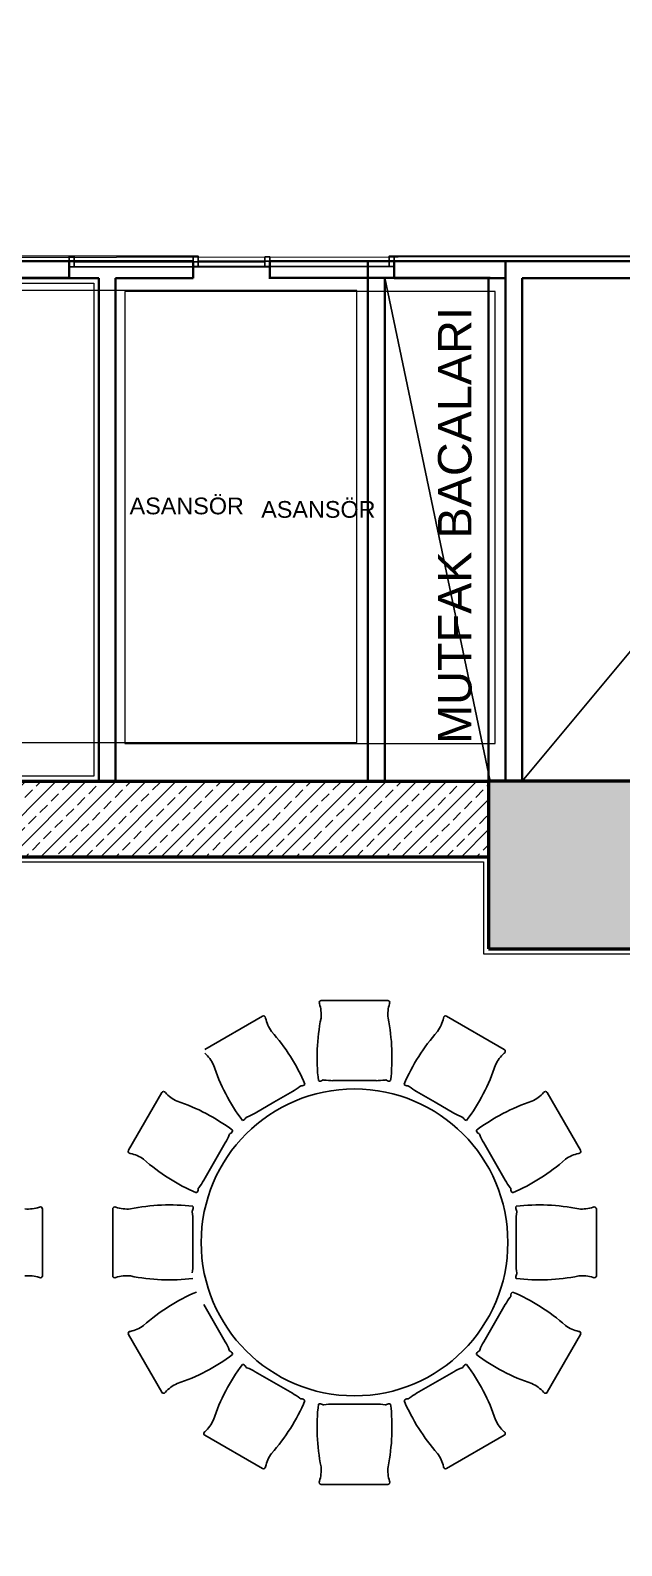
# Model space of a CAD drawing. Header units: millimetres. Extents: x 1443065 to 1517367, y 3763150 to 3779068.
# Drawn here: x 1446664 to 1447017, y 3768400 to 3769305 of the extents above; entities that cross this region are included whole.
import ezdxf

# ---------------------------------------------------------------- set-up
doc = ezdxf.new("R2010")
doc.units = ezdxf.units.MM
for name, color, linetype, lineweight in [('dog', 144, 'Continuous', 5), ('DUVAR', 2, 'Continuous', 35), ('MAHAL', 52, 'Continuous', 13), ('SIVA', 3, 'Continuous', 9), ('TASIYICI', 170, 'Continuous', 50)]:
    doc.layers.add(name, color=color, linetype=linetype, lineweight=lineweight)
for name, color, linetype in [('m-DOG_gor', 8, 'Continuous'), ('m-TAR_duvar', 8, 'Continuous'), ('m-TFR_vitrifiye', 1, 'Continuous')]:
    doc.layers.add(name, color=color, linetype=linetype)
doc.styles.get("Standard").update_dxf_attribs({"font": 'arial.ttf'})
pattern_1 = [(45, (-13755.822, -59043.389), (-8.98025612, 8.98025612), []), (45, (-13746.842, -59043.389), (-8.98025612, 8.98025612), [6.35, -3.175])]

msp = doc.modelspace()

# ---------------------------------------------------------------- hatches: boundary and pattern name
at = {"layer": 'm-TAR_duvar'}
h = msp.add_hatch(dxfattribs=at)
h.set_pattern_fill('ANSI33', color=256, scale=2)
h.set_pattern_definition([(45, (27620.463, -87954.953), (-8.98025612, 8.98025612), []), (45, (27629.443, -87954.953), (-8.98025612, 8.98025612), [6.35, -3.175])])
h.paths.add_polyline_path([(1454794.44, 3768891.25), (1454777.28, 3769060.22), (1454740.17, 3769224.96), (1454678.91, 3769382.58), (1454596.91, 3769530.2), (1454495.37, 3769665.05), (1454375.86, 3769783.46), (1454239.69, 3769884.92), (1454091.6, 3769966), (1453859.58, 3770075.21), (1453406.13, 3770314.52), (1453184.71, 3770444.62), (1451716.99, 3771328.64), (1451249.47, 3771588.02), (1451035.26, 3771685.46), (1450763.61, 3771809.03), (1450409.17, 3771939.61), (1448897.84, 3772143.01), (1447435.26, 3772002.72), (1445092.32, 3771120.18), (1445146.3, 3764847.08), (1454849.85, 3764847.08)])
h.paths.add_polyline_path([(1445185.96, 3764887.08), (1445132.56, 3771092.6), (1447444.38, 3771963.41), (1448897.07, 3772102.76), (1450399.48, 3771900.56), (1450748.39, 3771772.01), (1451018.7, 3771649.05), (1451231.46, 3771552.27), (1451696.97, 3771294), (1453164.25, 3770410.24), (1453386.65, 3770279.57), (1453841.71, 3770039.41), (1454073.47, 3769930.33), (1454218.03, 3769851.17), (1454349.7, 3769753.07), (1454465.16, 3769638.67), (1454563.29, 3769508.35), (1454642.62, 3769365.55), (1454701.81, 3769213.26), (1454737.73, 3769053.78), (1454754.47, 3768888.95), (1454809.3, 3764887.08)], flags=16)
h.paths.add_polyline_path([(1452002.28, 3765847.08), (1451882.28, 3765847.08), (1451882.28, 3765967.08), (1452002.28, 3765967.08)], flags=0)
h.paths.add_polyline_path([(1452782.41, 3765847.08), (1452782.41, 3765967.08), (1452902.41, 3765967.08), (1452902.41, 3765847.08)], flags=0)
h.paths.add_polyline_path([(1451282.28, 3765847.08), (1451162.28, 3765847.08), (1451162.28, 3765967.08), (1451282.28, 3765967.08)], flags=0)
h.paths.add_polyline_path([(1452002.41, 3766436.58), (1451902.41, 3766436.58), (1451902.41, 3766536.58), (1451902.48, 3766670.96), (1451282.41, 3766670.96), (1451282.41, 3766536.58), (1451282.41, 3766436.58), (1451182.41, 3766436.58), (1451182.41, 3766536.58), (1451227.41, 3766536.58), (1451227.41, 3766715.96), (1451912.48, 3766715.96), (1451912.48, 3766725.96), (1451957.48, 3766725.96), (1451957.48, 3766715.96), (1451957.48, 3766536.58), (1452002.41, 3766536.58)], flags=0)
h.paths.add_polyline_path([(1453715.4, 3765317.08), (1453715.4, 3765377.08), (1453775.4, 3765377.08), (1453775.4, 3765317.08)], flags=0)
h.paths.add_polyline_path([(1452782.41, 3766436.58), (1452782.41, 3766556.58), (1452902.41, 3766556.58), (1452902.41, 3766436.58)], flags=0)
h.paths.add_polyline_path([(1453675.3, 3765847.08), (1453675.3, 3765947.08), (1453775.3, 3765947.08), (1453775.3, 3765847.08)], flags=0)
h.paths.add_polyline_path([(1451957.48, 3766815.96), (1451912.48, 3766815.96), (1451912.48, 3767203.19), (1451227.41, 3767203.19), (1451227.41, 3767446.58), (1451287.41, 3767446.58), (1451287.41, 3767406.58), (1451267.41, 3767406.58), (1451267.41, 3767243.33), (1451917.48, 3767243.33), (1451917.48, 3767406.58), (1451897.48, 3767406.58), (1451897.48, 3767446.58), (1451957.48, 3767446.58), (1451957.48, 3767203.19)], flags=0)
h.paths.add_polyline_path([(1450402.41, 3765847.08), (1450282.41, 3765847.08), (1450282.41, 3765967.08), (1450402.41, 3765967.08)], flags=0)
h.paths.add_polyline_path([(1450272.24, 3765847.08), (1450172.24, 3765847.08), (1450172.24, 3765947.08), (1450272.24, 3765947.08)], flags=0)
h.paths.add_polyline_path([(1454209.8, 3765317.08), (1454209.8, 3765377.08), (1454269.8, 3765377.08), (1454269.8, 3765317.08)], flags=0)
h.paths.add_polyline_path([(1453675.3, 3766436.58), (1453675.3, 3766536.58), (1453775.3, 3766536.58), (1453775.3, 3766436.58)], flags=0)
h.paths.add_polyline_path([(1454209.8, 3765847.08), (1454209.8, 3765907.08), (1454269.8, 3765907.08), (1454269.8, 3765847.08)], flags=0)
h.paths.add_polyline_path([(1450402.41, 3766436.58), (1450282.41, 3766436.58), (1450282.41, 3766556.58), (1450402.41, 3766556.58)], flags=0)
h.paths.add_polyline_path([(1452782.41, 3767196.58), (1452782.41, 3767316.58), (1452902.41, 3767316.58), (1452902.41, 3767196.58)], flags=0)
h.paths.add_polyline_path([(1450272.41, 3766436.58), (1450172.41, 3766436.58), (1450172.41, 3766536.58), (1450272.41, 3766536.58)], flags=0)
h.paths.add_polyline_path([(1449584.07, 3765847.08), (1449484.07, 3765847.08), (1449484.07, 3765947.08), (1449584.07, 3765947.08)], flags=0)
h.paths.add_polyline_path([(1453675.3, 3767196.58), (1453675.3, 3767296.58), (1453775.3, 3767296.58), (1453775.3, 3767196.58)], flags=0)
h.paths.add_polyline_path([(1450402.41, 3767196.58), (1450282.41, 3767196.58), (1450282.41, 3767316.58), (1450402.41, 3767316.58)], flags=0)
h.paths.add_polyline_path([(1450272.41, 3767196.58), (1450172.41, 3767196.58), (1450172.41, 3767296.58), (1450272.41, 3767296.58)], flags=0)
h.paths.add_polyline_path([(1451957.48, 3767847.59), (1451897.48, 3767847.59), (1451897.48, 3767887.59), (1451917.48, 3767887.59), (1451917.48, 3768050.83), (1451267.41, 3768050.83), (1451267.41, 3767887.59), (1451287.41, 3767887.59), (1451287.41, 3767847.59), (1451227.41, 3767847.59), (1451227.41, 3768090.97), (1451912.48, 3768090.97), (1451912.48, 3768477.19), (1451957.48, 3768477.19), (1451957.48, 3768090.97)], flags=0)
h.paths.add_polyline_path([(1449584.07, 3766436.58), (1449484.07, 3766436.58), (1449484.07, 3766536.58), (1449584.07, 3766536.58)], flags=0)
h.paths.add_polyline_path([(1452782.41, 3767976.58), (1452782.41, 3768096.58), (1452902.41, 3768096.58), (1452902.41, 3767976.58)], flags=0)
h.paths.add_polyline_path([(1453675.3, 3767996.58), (1453675.3, 3768096.58), (1453775.3, 3768096.58), (1453775.3, 3767996.58)], flags=0)
h.paths.add_polyline_path([(1448737.73, 3765847.08), (1448577.73, 3765847.08), (1448577.73, 3765947.08), (1448692.73, 3765947.08), (1448692.73, 3766436.58), (1448577.73, 3766436.58), (1448577.73, 3766536.58), (1448737.73, 3766536.58), (1448737.73, 3766436.58), (1448737.73, 3765947.08)], flags=0)
h.paths.add_polyline_path([(1450402.41, 3767976.58), (1450282.41, 3767976.58), (1450282.41, 3768096.58), (1450402.41, 3768096.58)], flags=0)
h.paths.add_polyline_path([(1450272.41, 3767996.58), (1450172.41, 3767996.58), (1450172.41, 3768096.58), (1450272.41, 3768096.58)], flags=0)
h.paths.add_polyline_path([(1451957.48, 3768567.19), (1451912.48, 3768567.19), (1451912.48, 3768577.19), (1451227.41, 3768577.19), (1451227.41, 3768756.58), (1451172.41, 3768756.58), (1451172.41, 3768856.58), (1451282.41, 3768856.58), (1451282.41, 3768756.58), (1451282.41, 3768622.19), (1451902.48, 3768622.19), (1451902.48, 3768756.58), (1451902.41, 3768756.58), (1451902.41, 3768856.58), (1452002.41, 3768856.58), (1452002.41, 3768756.58), (1451957.48, 3768756.58), (1451957.48, 3768577.19)], flags=0)
h.paths.add_polyline_path([(1452002.41, 3768756.58), (1451902.41, 3768756.58), (1451902.41, 3768856.58), (1452002.41, 3768856.58)], flags=0)
h.paths.add_polyline_path([(1452782.41, 3768736.58), (1452782.41, 3768856.58), (1452902.41, 3768856.58), (1452902.41, 3768736.58)], flags=0)
h.paths.add_polyline_path([(1448737.74, 3767196.58), (1448577.74, 3767196.58), (1448577.74, 3767296.58), (1448737.74, 3767296.58)], flags=0)
h.paths.add_polyline_path([(1453675.3, 3768756.58), (1453675.3, 3768856.58), (1453775.3, 3768856.58), (1453775.3, 3768756.58)], flags=0)
h.paths.add_polyline_path([(1450402.41, 3768736.58), (1450282.41, 3768736.58), (1450282.41, 3768856.58), (1450402.41, 3768856.58)], flags=0)
h.paths.add_polyline_path([(1447937.73, 3765847.08), (1447837.73, 3765847.08), (1447837.73, 3765947.08), (1447937.73, 3765947.08)], flags=0)
h.paths.add_polyline_path([(1450272.41, 3768756.58), (1450172.41, 3768756.58), (1450172.41, 3768856.58), (1450272.41, 3768856.58)], flags=0)
h.paths.add_polyline_path([(1453744.51, 3768902.52), (1453693.08, 3768933.43), (1453723.98, 3768984.86), (1453775.41, 3768953.95)], flags=0)
h.paths.add_polyline_path([(1452002.41, 3769327.08), (1451882.41, 3769327.08), (1451882.41, 3769447.08), (1452002.41, 3769447.08)], flags=0)
h.paths.add_polyline_path([(1447937.73, 3766436.58), (1447837.73, 3766436.58), (1447837.73, 3766536.58), (1447937.73, 3766536.58)], flags=0)
h.paths.add_polyline_path([(1451282.41, 3769327.08), (1451162.41, 3769327.08), (1451162.41, 3769447.08), (1451282.41, 3769447.08)], flags=0)
h.paths.add_polyline_path([(1448737.73, 3767996.58), (1448577.73, 3767996.58), (1448577.73, 3768096.58), (1448737.73, 3768096.58)], flags=0)
h.paths.add_polyline_path([(1449584.07, 3768756.58), (1449484.07, 3768756.58), (1449484.07, 3768856.58), (1449584.07, 3768856.58)], flags=0)
h.paths.add_polyline_path([(1450402.41, 3769327.08), (1450282.41, 3769327.08), (1450282.41, 3769447.08), (1450402.41, 3769447.08)], flags=0)
h.paths.add_polyline_path([(1447937.73, 3767196.58), (1447837.73, 3767196.58), (1447837.73, 3767296.58), (1447937.73, 3767296.58)], flags=0)
h.paths.add_polyline_path([(1450272.41, 3769347.08), (1450172.41, 3769347.08), (1450172.41, 3769447.08), (1450272.41, 3769447.08)], flags=0)
h.paths.add_polyline_path([(1448737.73, 3768676.58), (1448637.73, 3768676.58), (1448637.73, 3768856.58), (1448737.73, 3768856.58)], flags=0)
h.paths.add_polyline_path([(1449584.07, 3769347.08), (1449484.07, 3769347.08), (1449484.07, 3769447.08), (1449584.07, 3769447.08)], flags=0)
h.paths.add_polyline_path([(1447037.73, 3765847.08), (1446937.73, 3765847.08), (1446937.73, 3765947.08), (1447037.73, 3765947.08)], flags=0)
h.paths.add_polyline_path([(1447937.73, 3767996.58), (1447837.73, 3767996.58), (1447837.73, 3768096.58), (1447937.73, 3768096.58)], flags=0)
h.paths.add_polyline_path([(1447037.73, 3766436.58), (1446937.73, 3766436.58), (1446937.73, 3766536.58), (1447037.73, 3766536.58)], flags=0)
h.paths.add_polyline_path([(1451282.41, 3770304.32), (1451182.41, 3770304.32), (1451182.41, 3770444.32), (1451212.41, 3770486.32), (1451322.41, 3770421.32)], flags=0)
h.paths.add_polyline_path([(1447037.73, 3767196.58), (1446937.73, 3767196.58), (1446937.73, 3767296.58), (1447037.73, 3767296.58)], flags=0)
h.paths.add_polyline_path([(1448737.73, 3769347.08), (1448637.73, 3769347.08), (1448637.73, 3769447.08), (1448737.73, 3769447.08)], flags=0)
h.paths.add_polyline_path([(1447937.73, 3768756.58), (1447837.73, 3768756.58), (1447837.73, 3768856.58), (1447937.73, 3768856.58)], flags=0)
h.paths.add_polyline_path([(1450382.41, 3770315.63), (1450282.41, 3770315.63), (1450282.41, 3770415.63), (1450382.41, 3770415.63)], flags=0)
h.paths.add_polyline_path([(1450272.41, 3770315.63), (1450172.41, 3770315.63), (1450172.41, 3770415.63), (1450272.41, 3770415.63)], flags=0)
h.paths.add_polyline_path([(1446297.73, 3765847.08), (1446137.73, 3765847.08), (1446137.73, 3765947.08), (1446137.73, 3766436.58), (1446137.73, 3766536.58), (1446137.74, 3767196.58), (1446137.74, 3767296.58), (1446137.73, 3767996.58), (1446137.73, 3768096.58), (1446297.73, 3768096.58), (1446297.73, 3767996.58), (1446167.73, 3767996.58), (1446167.74, 3767296.58), (1446297.74, 3767296.58), (1446297.74, 3767196.58), (1446167.74, 3767196.58), (1446167.74, 3766536.58), (1446297.73, 3766536.58), (1446297.73, 3766436.58), (1446182.73, 3766436.58), (1446182.73, 3765947.08), (1446297.73, 3765947.08)], flags=0)
h.paths.add_polyline_path([(1447037.73, 3767996.58), (1446937.73, 3767996.58), (1446937.73, 3768096.58), (1447037.73, 3768096.58)], flags=0)
h.paths.add_polyline_path([(1449584.07, 3770315.63), (1449484.07, 3770315.63), (1449484.07, 3770415.63), (1449584.07, 3770415.63)], flags=0)
h.paths.add_polyline_path([(1447937.73, 3769347.08), (1447837.73, 3769347.08), (1447837.73, 3769447.08), (1447937.73, 3769447.08)], flags=0)
h.paths.add_polyline_path([(1450382.41, 3770936.73), (1450282.41, 3770936.73), (1450282.41, 3771036.73), (1450382.41, 3771036.73)], flags=0)
h.paths.add_polyline_path([(1450272.41, 3770936.73), (1450172.41, 3770936.73), (1450172.41, 3771036.73), (1450272.41, 3771036.73)], flags=0)
h.paths.add_polyline_path([(1447037.73, 3768756.58), (1446937.73, 3768756.58), (1446937.73, 3768811.58), (1446237.73, 3768811.58), (1446237.73, 3768676.58), (1446137.73, 3768676.58), (1446137.73, 3768856.58), (1446237.73, 3768856.58), (1446937.73, 3768856.58), (1447037.73, 3768856.58)], flags=0)
h.paths.add_polyline_path([(1448737.73, 3770315.63), (1448637.73, 3770315.63), (1448637.73, 3770415.63), (1448737.73, 3770415.63)], flags=0)
h.paths.add_polyline_path([(1449584.07, 3770936.73), (1449484.07, 3770936.73), (1449484.07, 3771036.73), (1449584.07, 3771036.73)], flags=0)
h.paths.add_polyline_path([(1447037.73, 3769347.08), (1446937.73, 3769347.08), (1446937.73, 3769447.08), (1447037.73, 3769447.08)], flags=0)
h.paths.add_polyline_path([(1447937.73, 3770315.63), (1447837.73, 3770315.63), (1447837.73, 3770415.63), (1447937.73, 3770415.63)], flags=0)
h.paths.add_polyline_path([(1448737.73, 3770936.73), (1448637.73, 3770936.73), (1448637.73, 3771036.73), (1448737.73, 3771036.73)], flags=0)
h.paths.add_polyline_path([(1447937.73, 3770936.73), (1447837.73, 3770936.73), (1447837.73, 3770994.84), (1447050.81, 3770749.36), (1446602.71, 3770578.53), (1446587.72, 3770615.63), (1447037.72, 3770787.18), (1447837.73, 3771036.74), (1447837.73, 3771036.73), (1447937.73, 3771036.73)], flags=0)
h.paths.add_polyline_path([(1446237.73, 3769347.08), (1446137.73, 3769347.08), (1446137.73, 3769447.08), (1446237.73, 3769447.08)], flags=0)
h.paths.add_polyline_path([(1447037.73, 3770315.63), (1446937.73, 3770315.63), (1446937.73, 3770415.63), (1447037.73, 3770415.63)], flags=0)
h.paths.add_polyline_path([(1448660.01, 3771597.82), (1447860.1, 3771521.18), (1447552.68, 3771491.72), (1447491.35, 3771468.18), (1447044.88, 3771300), (1446969.92, 3771271.77), (1446669.55, 3771158.63), (1446594.78, 3771130.46), (1446580.68, 3771167.89), (1446655.55, 3771196.09), (1446955.91, 3771309.24), (1447030.68, 3771337.4), (1447477.02, 3771505.52), (1447543.43, 3771531.02), (1447856.29, 3771561), (1448656.29, 3771637.64), (1448735.81, 3771645.27), (1448739.63, 3771605.46)], flags=0)
h.paths.add_polyline_path([(1446237.73, 3770315.63), (1446137.73, 3770315.63), (1446137.73, 3770415.63), (1446237.73, 3770415.63)], flags=0)
h.paths.add_polyline_path([(1445658.49, 3770330.63), (1445618.49, 3770330.63), (1445618.49, 3770415.63), (1445658.49, 3770415.63)], flags=0)
h.paths.add_polyline_path([(1446219.64, 3770989.15), (1446144.77, 3770960.95), (1446130.67, 3770998.39), (1446205.54, 3771026.59)], flags=0)
h.paths.add_polyline_path([(1445657.98, 3770633.33), (1445617.98, 3770633.33), (1445617.98, 3770676.33), (1445622.15, 3770718.96), (1445637.3, 3770759.27), (1445660.29, 3770795.68), (1445690.16, 3770826.69), (1445725.69, 3770851.02), (1445765.4, 3770867.66), (1445807.98, 3770875.83), (1445820.98, 3770837.33), (1445785.48, 3770830.15), (1445752.15, 3770815.88), (1445722.26, 3770795.37), (1445696.95, 3770769.42), (1445677.21, 3770739.01), (1445663.79, 3770705.34), (1445658.98, 3770670.83)], flags=0)
h = msp.add_hatch(dxfattribs=at)
h.set_pattern_fill('ANSI33', color=256, scale=2)
h.set_pattern_definition(pattern_1)
h.paths.add_polyline_path([(1450282.41, 3768726.58), (1450412.41, 3768726.58), (1450412.41, 3768856.58), (1450282.41, 3768856.58)])
h.paths.add_polyline_path([(1450172.41, 3768756.58), (1450272.41, 3768756.58), (1450272.41, 3768856.58), (1450172.41, 3768856.58)])
h.paths.add_polyline_path([(1449484.07, 3768756.58), (1449584.07, 3768756.58), (1449584.07, 3768856.58), (1449484.07, 3768856.58)])
h.paths.add_polyline_path([(1448637.73, 3768676.58), (1448737.73, 3768676.58), (1448737.73, 3768856.58), (1448637.73, 3768856.58)])
h.paths.add_polyline_path([(1447837.73, 3768756.58), (1447937.73, 3768756.58), (1447937.73, 3768856.58), (1447837.73, 3768856.58)])
h.paths.add_polyline_path([(1446937.73, 3768756.58), (1447037.73, 3768756.58), (1447037.73, 3768856.58), (1446937.73, 3768856.58)])
h.paths.add_polyline_path([(1446137.73, 3768676.58), (1446237.73, 3768676.58), (1446237.73, 3768856.58), (1446137.73, 3768856.58)])
h.paths.add_polyline_path([(1451172.41, 3768756.58), (1451282.41, 3768756.58), (1451282.41, 3768856.58), (1451172.41, 3768856.58)])
h.paths.add_polyline_path([(1451902.41, 3768756.58), (1452002.41, 3768756.58), (1452002.41, 3768856.58), (1451902.41, 3768856.58)])
h.paths.add_polyline_path([(1452772.41, 3768726.58), (1452902.41, 3768726.58), (1452902.41, 3768856.58), (1452772.41, 3768856.58)])
h.paths.add_polyline_path([(1453675.41, 3768754.28), (1453675.41, 3769011.28), (1453775.41, 3768951.28), (1453775.41, 3768754.28)])
h = msp.add_hatch(dxfattribs=at)
h.set_pattern_fill('ANSI33', color=256, scale=2)
h.set_pattern_definition(pattern_1)
h.paths.add_polyline_path([(1446237.73, 3768856.58), (1446937.73, 3768856.58), (1446937.73, 3768811.58), (1446237.73, 3768811.58)])

# ---------------------------------------------------------------- linework, layer by layer
at = {"layer": 'dog'}
for points in [[(1446649.06, 3768879.72), (1446859.06, 3768879.72), (1446859.06, 3769149.72), (1446649.06, 3769149.72)], [(1446720.26, 3768879.08), (1446941.69, 3768879.08), (1446941.69, 3769149.08), (1446720.26, 3769149.08)], [(1446720.26, 3768879.08), (1446941.69, 3768879.08), (1446941.69, 3769149.08), (1446720.26, 3769149.08)], [(1446720.26, 3768879.08), (1446941.69, 3768879.08), (1446941.69, 3769149.08), (1446720.26, 3769149.08)]]:
    msp.add_lwpolyline(points, close=True, dxfattribs=at)
at = {"layer": 'DUVAR'}
for p, q in [((1446078.62, 3769167.15), (1446687.06, 3769167.15)), ((1446137.73, 3769167.08), (1446761.23, 3769167.08)), ((1446761.23, 3769157.08), (1446761.23, 3769167.08)), ((1446761.23, 3769157.08), (1446761.23, 3769167.08)), ((1446807.06, 3769167.15), (1446948.62, 3769167.15)), ((1446865.61, 3769157.15), (1446865.61, 3769167.15)), ((1446865.61, 3769157.15), (1446865.61, 3769167.15)), ((1446881.23, 3769167.08), (1446947.73, 3769167.08)), ((1446881.23, 3769157.08), (1446881.23, 3769167.08)), ((1446881.23, 3769167.08), (1446947.73, 3769167.08)), ((1446881.23, 3769167.08), (1447217.73, 3769167.08)), ((1446881.23, 3769157.08), (1446881.23, 3769167.08)), ((1446947.73, 3769167.08), (1446947.73, 3768856.58)), ((1446947.73, 3769167.08), (1446947.73, 3768856.58)), ((1446947.73, 3769167.08), (1446947.73, 3768856.58)), ((1446687.06, 3769156.72), (1446687.06, 3769166.72)), ((1446807.06, 3769156.72), (1446807.06, 3769166.72)), ((1446078.62, 3769157.15), (1446687.06, 3769157.15)), ((1446078.62, 3769157.15), (1446687.06, 3769157.15)), ((1446147.73, 3769157.08), (1446704.73, 3769157.08)), ((1446167.73, 3769157.08), (1446687.06, 3769157.08)), ((1446167.73, 3769157.08), (1446687.06, 3769157.08)), ((1446167.73, 3769157.08), (1446687.06, 3769157.08)), ((1446694.73, 3769157.08), (1446704.73, 3769157.08)), ((1446694.73, 3769157.08), (1446704.73, 3769157.08)), ((1446704.73, 3768856.58), (1446704.73, 3769157.08)), ((1446704.73, 3768856.58), (1446704.73, 3769157.08)), ((1446704.73, 3768856.58), (1446704.73, 3769157.08)), ((1446714.73, 3768856.58), (1446714.73, 3769157.08)), ((1446714.73, 3768856.58), (1446714.73, 3769157.08)), ((1446714.73, 3769157.08), (1446761.23, 3769157.08)), ((1446714.73, 3768856.58), (1446714.73, 3769157.08)), ((1446807.06, 3769157.15), (1446938.62, 3769157.15)), ((1446865.62, 3768856.64), (1446865.62, 3769157.15)), ((1446865.62, 3768856.64), (1446865.62, 3769157.15)), ((1446875.62, 3768856.64), (1446875.62, 3769157.15)), ((1446875.62, 3768856.64), (1446875.62, 3769157.15)), ((1446878.61, 3769157.15), (1446938.62, 3769157.15)), ((1446881.23, 3769157.08), (1446937.73, 3769157.08)), ((1446881.23, 3769157.08), (1446937.73, 3769157.08)), ((1446881.23, 3769157.08), (1446947.73, 3769157.08)), ((1446937.73, 3769157.08), (1446937.73, 3768856.58)), ((1446937.73, 3769157.08), (1446937.73, 3768856.58)), ((1446937.73, 3769157.08), (1446937.73, 3768856.58)), ((1446947.73, 3769157.08), (1446947.73, 3768856.58)), ((1446947.73, 3769157.08), (1446947.73, 3768856.58)), ((1446947.73, 3769157.08), (1446947.73, 3768856.58)), ((1446957.73, 3769157.08), (1446957.73, 3768856.58)), ((1446957.73, 3769157.08), (1446957.73, 3768856.58)), ((1446957.73, 3769157.08), (1447207.73, 3769157.08)), ((1446957.73, 3769157.08), (1446957.73, 3768856.58))]:
    msp.add_line(p, q, dxfattribs=at)
at = {"layer": 'm-DOG_gor', "linetype": 'Continuous'}
for points in [[(1446690.06, 3769163.72), (1446687.06, 3769163.72), (1446687.06, 3769169.72), (1446690.06, 3769169.72)], [(1446764.23, 3769164.08), (1446761.23, 3769164.08), (1446761.23, 3769170.08), (1446764.23, 3769170.08)], [(1446764.23, 3769164.08), (1446761.23, 3769164.08), (1446761.23, 3769170.08), (1446764.23, 3769170.08)], [(1446764.23, 3769164.08), (1446761.23, 3769164.08), (1446761.23, 3769170.08), (1446764.23, 3769170.08)], [(1446764.23, 3769164.08), (1446878.23, 3769164.08), (1446878.23, 3769167.08), (1446764.23, 3769167.08)], [(1446764.23, 3769164.08), (1446878.23, 3769164.08), (1446878.23, 3769167.08), (1446764.23, 3769167.08)], [(1446764.23, 3769164.08), (1446878.23, 3769164.08), (1446878.23, 3769167.08), (1446764.23, 3769167.08)], [(1446807.06, 3769163.72), (1446804.06, 3769163.72), (1446804.06, 3769169.72), (1446807.06, 3769169.72)], [(1446881.23, 3769164.08), (1446878.23, 3769164.08), (1446878.23, 3769170.08), (1446881.23, 3769170.08)], [(1446881.23, 3769164.08), (1446878.23, 3769164.08), (1446878.23, 3769170.08), (1446881.23, 3769170.08)], [(1446881.23, 3769164.08), (1446878.23, 3769164.08), (1446878.23, 3769170.08), (1446881.23, 3769170.08)], [(1446690.06, 3769163.72), (1446804.06, 3769163.72), (1446804.06, 3769166.72), (1446690.06, 3769166.72)]]:
    msp.add_lwpolyline(points, close=True, dxfattribs=at)
at = {"layer": 'm-TFR_vitrifiye'}
for p, q in [((1446875.62, 3769157.15), (1446938.61, 3768856.64)), ((1446875.62, 3769157.15), (1446938.61, 3768856.64)), ((1446957.73, 3768856.58), (1447207.73, 3769157.08)), ((1446837.69, 3768725.75), (1446877.49, 3768725.75)), ((1446837.69, 3768725.75), (1446877.49, 3768725.75)), ((1446768.1, 3768696.44), (1446802.57, 3768716.34)), ((1446768.1, 3768696.44), (1446802.57, 3768716.34)), ((1446912.61, 3768716.34), (1446947.08, 3768696.44)), ((1446912.61, 3768716.34), (1446947.08, 3768696.44)), ((1446722.49, 3768636.26), (1446742.4, 3768670.73)), ((1446722.49, 3768636.26), (1446742.4, 3768670.73)), ((1446820.46, 3768671.33), (1446809.3, 3768664.89)), ((1446820.46, 3768671.33), (1446809.3, 3768664.89)), ((1446857.59, 3768677.83), (1446844.71, 3768677.83)), ((1446857.59, 3768677.83), (1446844.71, 3768677.83)), ((1446870.47, 3768677.83), (1446857.59, 3768677.83)), ((1446870.47, 3768677.83), (1446857.59, 3768677.83)), ((1446905.88, 3768664.89), (1446894.73, 3768671.33)), ((1446905.88, 3768664.89), (1446894.73, 3768671.33)), ((1446972.79, 3768670.73), (1446992.69, 3768636.26)), ((1446972.79, 3768670.73), (1446992.69, 3768636.26)), ((1446809.3, 3768664.89), (1446798.14, 3768658.44)), ((1446809.3, 3768664.89), (1446798.14, 3768658.44)), ((1446917.04, 3768658.44), (1446905.88, 3768664.89)), ((1446917.04, 3768658.44), (1446905.88, 3768664.89)), ((1446780.39, 3768640.69), (1446773.95, 3768629.53)), ((1446780.39, 3768640.69), (1446773.95, 3768629.53)), ((1446941.24, 3768629.53), (1446934.8, 3768640.69)), ((1446941.24, 3768629.53), (1446934.8, 3768640.69)), ((1446773.95, 3768629.53), (1446767.51, 3768618.38)), ((1446773.95, 3768629.53), (1446767.51, 3768618.38)), ((1446947.68, 3768618.38), (1446941.24, 3768629.53)), ((1446947.68, 3768618.38), (1446941.24, 3768629.53)), ((1446671.18, 3768601.14), (1446671.18, 3768561.34)), ((1446671.18, 3768601.14), (1446671.18, 3768561.34)), ((1446713.08, 3768561.34), (1446713.08, 3768601.14)), ((1446713.08, 3768561.34), (1446713.08, 3768601.14)), ((1447002.1, 3768601.14), (1447002.1, 3768561.34)), ((1447002.1, 3768601.14), (1447002.1, 3768561.34)), ((1446761.01, 3768594.12), (1446761.01, 3768581.24)), ((1446761.01, 3768594.12), (1446761.01, 3768581.24)), ((1446954.18, 3768581.24), (1446954.18, 3768594.12)), ((1446954.18, 3768581.24), (1446954.18, 3768594.12)), ((1446761.01, 3768581.24), (1446761.01, 3768568.36)), ((1446761.01, 3768581.24), (1446761.01, 3768568.36)), ((1446954.18, 3768568.36), (1446954.18, 3768581.24)), ((1446954.18, 3768568.36), (1446954.18, 3768581.24)), ((1446767.51, 3768544.11), (1446773.95, 3768532.95)), ((1446767.51, 3768544.11), (1446773.95, 3768532.95)), ((1446941.24, 3768532.95), (1446947.68, 3768544.11)), ((1446941.24, 3768532.95), (1446947.68, 3768544.11)), ((1446742.4, 3768491.75), (1446722.49, 3768526.22)), ((1446742.4, 3768491.75), (1446722.49, 3768526.22)), ((1446773.95, 3768532.95), (1446780.39, 3768521.79)), ((1446773.95, 3768532.95), (1446780.39, 3768521.79)), ((1446934.8, 3768521.79), (1446941.24, 3768532.95)), ((1446934.8, 3768521.79), (1446941.24, 3768532.95)), ((1446992.69, 3768526.22), (1446972.79, 3768491.75)), ((1446992.69, 3768526.22), (1446972.79, 3768491.75)), ((1446798.14, 3768504.04), (1446809.3, 3768497.6)), ((1446798.14, 3768504.04), (1446809.3, 3768497.6)), ((1446809.3, 3768497.6), (1446820.46, 3768491.16)), ((1446809.3, 3768497.6), (1446820.46, 3768491.16)), ((1446894.73, 3768491.16), (1446905.88, 3768497.6)), ((1446894.73, 3768491.16), (1446905.88, 3768497.6)), ((1446905.88, 3768497.6), (1446917.04, 3768504.04)), ((1446905.88, 3768497.6), (1446917.04, 3768504.04)), ((1446844.71, 3768484.66), (1446857.59, 3768484.66)), ((1446844.71, 3768484.66), (1446857.59, 3768484.66)), ((1446857.59, 3768484.66), (1446870.47, 3768484.66)), ((1446857.59, 3768484.66), (1446870.47, 3768484.66)), ((1446802.57, 3768446.14), (1446768.1, 3768466.04)), ((1446802.57, 3768446.14), (1446768.1, 3768466.04)), ((1446947.08, 3768466.04), (1446912.61, 3768446.14)), ((1446947.08, 3768466.04), (1446912.61, 3768446.14)), ((1446877.49, 3768436.73), (1446837.69, 3768436.73)), ((1446877.49, 3768436.73), (1446837.69, 3768436.73))]:
    msp.add_line(p, q, dxfattribs=at)
msp.add_circle((1446857.59, 3768581.24), 91.63, dxfattribs=at)
msp.add_circle((1446857.59, 3768581.24), 91.63, dxfattribs=at)
for centre, radius, start, end in [((1446837.69, 3768724.5), 1.25, 89.82922, 211.49993), ((1446837.69, 3768724.5), 1.25, 89.82922, 211.49993), ((1446816.21, 3768717.23), 21.46, 354.55133, 17.96612), ((1446816.21, 3768717.23), 21.46, 354.55133, 17.96612), ((1446877.5, 3768724.5), 1.25, 328.50007, 90.17078), ((1446877.5, 3768724.5), 1.25, 328.50007, 90.17078), ((1446898.97, 3768717.23), 21.46, 162.03388, 185.44867), ((1446898.97, 3768717.23), 21.46, 162.03388, 185.44867), ((1446803.2, 3768715.26), 1.25, 358.50007, 120.17078), ((1446803.2, 3768715.26), 1.25, 358.50007, 120.17078), ((1446825.44, 3768719.7), 21.46, 192.03388, 215.44867), ((1446825.44, 3768719.7), 21.46, 192.03388, 215.44867), ((1446952.16, 3768691.75), 116.96, 168.43567, 186.83625), ((1446952.16, 3768691.75), 116.96, 168.43567, 186.83625), ((1446763.03, 3768691.75), 116.96, 353.16375, 11.56433), ((1446763.03, 3768691.75), 116.96, 353.16375, 11.56433), ((1446889.75, 3768719.7), 21.46, 324.55133, 347.96612), ((1446889.75, 3768719.7), 21.46, 324.55133, 347.96612), ((1446911.98, 3768715.26), 1.25, 59.82922, 181.49993), ((1446911.98, 3768715.26), 1.25, 59.82922, 181.49993), ((1446720.45, 3768629.66), 116.96, 23.16375, 41.56433), ((1446720.45, 3768629.66), 116.96, 23.16375, 41.56433), ((1446994.74, 3768629.66), 116.96, 138.43567, 156.83625), ((1446994.74, 3768629.66), 116.96, 138.43567, 156.83625), ((1446946.46, 3768695.36), 1.25, 298.50007, 60.17078), ((1446946.46, 3768695.36), 1.25, 298.50007, 60.17078), ((1446753.76, 3768678.32), 21.46, 24.55133, 47.96612), ((1446753.76, 3768678.32), 21.46, 24.55133, 47.96612), ((1446961.43, 3768678.32), 21.46, 132.03388, 155.44867), ((1446961.43, 3768678.32), 21.46, 132.03388, 155.44867), ((1446884.23, 3768724.22), 116.96, 198.43567, 216.83625), ((1446884.23, 3768724.22), 116.96, 198.43567, 216.83625), ((1446830.95, 3768724.22), 116.96, 323.16375, 341.56433), ((1446830.95, 3768724.22), 116.96, 323.16375, 341.56433), ((1446743.48, 3768670.11), 1.25, 28.50007, 150.17078), ((1446743.48, 3768670.11), 1.25, 28.50007, 150.17078), ((1446760.51, 3768685.07), 21.46, 222.03388, 245.44867), ((1446760.51, 3768685.07), 21.46, 222.03388, 245.44867), ((1446796.23, 3768712.34), 47.64, 300.56992, 307.02957), ((1446796.23, 3768712.34), 47.64, 300.56992, 307.02957), ((1446825.81, 3768673.52), 1.19, 93.4625, 138.24639), ((1446825.81, 3768673.52), 1.19, 93.4625, 138.24639), ((1446826.13, 3768676.87), 2.2, 259.52362, 326.80387), ((1446826.13, 3768676.87), 2.2, 259.52362, 326.80387), ((1446837.02, 3768679.79), 2.2, 243.19613, 310.47638), ((1446837.02, 3768679.79), 2.2, 243.19613, 310.47638), ((1446838.98, 3768677.05), 1.19, 71.75361, 116.5375), ((1446838.98, 3768677.05), 1.19, 71.75361, 116.5375), ((1446845.18, 3768725.46), 47.64, 262.97043, 269.43008), ((1446845.18, 3768725.46), 47.64, 262.97043, 269.43008), ((1446870, 3768725.46), 47.64, 270.56992, 277.02957), ((1446870, 3768725.46), 47.64, 270.56992, 277.02957), ((1446876.2, 3768677.05), 1.19, 63.4625, 108.24639), ((1446876.2, 3768677.05), 1.19, 63.4625, 108.24639), ((1446878.16, 3768679.79), 2.2, 229.52362, 296.80387), ((1446878.16, 3768679.79), 2.2, 229.52362, 296.80387), ((1446889.05, 3768676.87), 2.2, 213.19613, 280.47638), ((1446889.05, 3768676.87), 2.2, 213.19613, 280.47638), ((1446889.38, 3768673.52), 1.19, 41.75361, 86.5375), ((1446889.38, 3768673.52), 1.19, 41.75361, 86.5375), ((1446918.96, 3768712.34), 47.64, 232.97043, 239.43008), ((1446918.96, 3768712.34), 47.64, 232.97043, 239.43008), ((1446954.67, 3768685.07), 21.46, 294.55133, 317.96612), ((1446954.67, 3768685.07), 21.46, 294.55133, 317.96612), ((1446971.71, 3768670.11), 1.25, 29.82922, 151.49993), ((1446971.71, 3768670.11), 1.25, 29.82922, 151.49993), ((1446714.61, 3768554.6), 116.96, 53.16375, 71.56433), ((1446714.61, 3768554.6), 116.96, 53.16375, 71.56433), ((1447000.57, 3768554.6), 116.96, 108.43567, 126.83625), ((1447000.57, 3768554.6), 116.96, 108.43567, 126.83625), ((1446790.5, 3768656.3), 2.2, 273.19613, 340.47638), ((1446790.5, 3768656.3), 2.2, 273.19613, 340.47638), ((1446793.57, 3768654.91), 1.19, 101.75361, 146.5375), ((1446793.57, 3768654.91), 1.19, 101.75361, 146.5375), ((1446774.74, 3768699.93), 47.64, 292.97043, 299.43008), ((1446774.74, 3768699.93), 47.64, 292.97043, 299.43008), ((1446940.45, 3768699.93), 47.64, 240.56992, 247.02957), ((1446940.45, 3768699.93), 47.64, 240.56992, 247.02957), ((1446921.61, 3768654.91), 1.19, 33.4625, 78.2464), ((1446921.61, 3768654.91), 1.19, 33.4625, 78.2464), ((1446924.68, 3768656.3), 2.2, 199.52362, 266.80387), ((1446924.68, 3768656.3), 2.2, 199.52362, 266.80387), ((1446738.9, 3768664.1), 47.64, 330.56992, 337.02957), ((1446738.9, 3768664.1), 47.64, 330.56992, 337.02957), ((1446783.93, 3768645.26), 1.19, 123.4625, 168.24639), ((1446783.93, 3768645.26), 1.19, 123.4625, 168.24639), ((1446782.53, 3768648.33), 2.2, 289.52362, 356.80387), ((1446782.53, 3768648.33), 2.2, 289.52362, 356.80387), ((1446932.65, 3768648.33), 2.2, 183.19613, 250.47638), ((1446932.65, 3768648.33), 2.2, 183.19613, 250.47638), ((1446931.26, 3768645.26), 1.19, 11.75361, 56.5375), ((1446931.26, 3768645.26), 1.19, 11.75361, 56.5375), ((1446976.28, 3768664.1), 47.64, 202.97043, 209.43008), ((1446976.28, 3768664.1), 47.64, 202.97043, 209.43008), ((1446723.57, 3768635.63), 1.25, 149.82922, 271.49993), ((1446723.57, 3768635.63), 1.25, 149.82922, 271.49993), ((1446719.13, 3768613.4), 21.46, 54.55133, 77.96612), ((1446719.13, 3768613.4), 21.46, 54.55133, 77.96612), ((1446996.05, 3768613.4), 21.46, 102.03388, 125.44867), ((1446996.05, 3768613.4), 21.46, 102.03388, 125.44867), ((1446991.61, 3768635.63), 1.25, 268.50007, 30.17078), ((1446991.61, 3768635.63), 1.25, 268.50007, 30.17078), ((1446809.17, 3768718.39), 116.96, 228.43567, 246.83625), ((1446809.17, 3768718.39), 116.96, 228.43567, 246.83625), ((1446906.01, 3768718.39), 116.96, 293.16375, 311.56433), ((1446906.01, 3768718.39), 116.96, 293.16375, 311.56433), ((1446726.49, 3768642.6), 47.64, 322.97043, 329.43008), ((1446726.49, 3768642.6), 47.64, 322.97043, 329.43008), ((1446988.69, 3768642.6), 47.64, 210.56992, 217.02957), ((1446988.69, 3768642.6), 47.64, 210.56992, 217.02957), ((1446761.96, 3768612.7), 2.2, 303.19613, 10.47638), ((1446761.96, 3768612.7), 2.2, 303.19613, 10.47638), ((1446765.32, 3768613.03), 1.19, 131.75361, 176.5375), ((1446765.32, 3768613.03), 1.19, 131.75361, 176.5375), ((1446949.87, 3768613.03), 1.19, 3.4625, 48.2464), ((1446949.87, 3768613.03), 1.19, 3.4625, 48.2464), ((1446953.22, 3768612.7), 2.2, 169.52362, 236.80387), ((1446953.22, 3768612.7), 2.2, 169.52362, 236.80387), ((1446662.66, 3768622.62), 21.46, 264.55133, 287.96612), ((1446662.66, 3768622.62), 21.46, 264.55133, 287.96612), ((1446669.93, 3768601.15), 1.25, 359.82922, 121.49993), ((1446669.93, 3768601.15), 1.25, 359.82922, 121.49993), ((1446714.33, 3768601.15), 1.25, 58.50007, 180.17078), ((1446714.33, 3768601.15), 1.25, 58.50007, 180.17078), ((1446721.6, 3768622.62), 21.46, 252.03388, 275.44867), ((1446721.6, 3768622.62), 21.46, 252.03388, 275.44867), ((1446747.09, 3768486.68), 116.96, 83.16375, 101.56433), ((1446747.09, 3768486.68), 116.96, 83.16375, 101.56433), ((1446761.79, 3768599.85), 1.19, 153.4625, 198.24639), ((1446761.79, 3768599.85), 1.19, 153.4625, 198.24639), ((1446713.38, 3768593.65), 47.64, 0.56992, 7.02957), ((1446713.38, 3768593.65), 47.64, 0.56992, 7.02957), ((1446759.05, 3768601.81), 2.2, 319.52362, 26.80387), ((1446759.05, 3768601.81), 2.2, 319.52362, 26.80387), ((1446956.14, 3768601.81), 2.2, 153.19613, 220.47638), ((1446956.14, 3768601.81), 2.2, 153.19613, 220.47638), ((1446968.1, 3768486.68), 116.96, 78.43567, 96.83625), ((1446968.1, 3768486.68), 116.96, 78.43567, 96.83625), ((1447001.81, 3768593.65), 47.64, 172.97043, 179.43008), ((1447001.81, 3768593.65), 47.64, 172.97043, 179.43008), ((1446953.4, 3768599.85), 1.19, 341.75361, 26.5375), ((1446953.4, 3768599.85), 1.19, 341.75361, 26.5375), ((1446993.58, 3768622.62), 21.46, 264.55133, 287.96612), ((1446993.58, 3768622.62), 21.46, 264.55133, 287.96612), ((1447000.85, 3768601.15), 1.25, 359.82922, 121.49993), ((1447000.85, 3768601.15), 1.25, 359.82922, 121.49993), ((1446662.66, 3768539.86), 21.46, 72.03388, 95.44867), ((1446662.66, 3768539.86), 21.46, 72.03388, 95.44867), ((1446669.93, 3768561.34), 1.25, 238.50007, 0.17078), ((1446669.93, 3768561.34), 1.25, 238.50007, 0.17078), ((1446714.33, 3768561.34), 1.25, 179.82922, 301.49993), ((1446714.33, 3768561.34), 1.25, 179.82922, 301.49993), ((1446721.6, 3768539.86), 21.46, 84.55133, 107.96612), ((1446721.6, 3768539.86), 21.46, 84.55133, 107.96612), ((1446747.09, 3768675.81), 116.96, 258.43567, 276.83625), ((1446747.09, 3768675.81), 116.96, 258.43567, 276.83625), ((1446713.38, 3768568.83), 47.64, 352.97043, 359.43008), ((1446713.38, 3768568.83), 47.64, 352.97043, 359.43008), ((1446956.14, 3768560.67), 2.2, 139.52362, 206.80387), ((1446956.14, 3768560.67), 2.2, 139.52362, 206.80387), ((1447001.81, 3768568.83), 47.64, 180.56992, 187.02957), ((1447001.81, 3768568.83), 47.64, 180.56992, 187.02957), ((1446968.1, 3768675.81), 116.96, 263.16375, 281.56433), ((1446968.1, 3768675.81), 116.96, 263.16375, 281.56433), ((1446953.4, 3768562.63), 1.19, 333.4625, 18.24639), ((1446953.4, 3768562.63), 1.19, 333.4625, 18.24639), ((1446993.58, 3768539.86), 21.46, 72.03388, 95.44867), ((1446993.58, 3768539.86), 21.46, 72.03388, 95.44867), ((1447000.85, 3768561.34), 1.25, 238.50007, 0.17078), ((1447000.85, 3768561.34), 1.25, 238.50007, 0.17078), ((1446809.17, 3768444.09), 116.96, 113.16375, 131.56433), ((1446809.17, 3768444.09), 116.96, 113.16375, 131.56433), ((1446953.22, 3768549.78), 2.2, 123.19613, 190.47638), ((1446953.22, 3768549.78), 2.2, 123.19613, 190.47638), ((1446906.01, 3768444.09), 116.96, 48.43567, 66.83625), ((1446906.01, 3768444.09), 116.96, 48.43567, 66.83625), ((1446988.69, 3768519.88), 47.64, 142.97043, 149.43008), ((1446988.69, 3768519.88), 47.64, 142.97043, 149.43008), ((1446949.87, 3768549.46), 1.19, 311.7536, 356.5375), ((1446949.87, 3768549.46), 1.19, 311.7536, 356.5375), ((1446723.57, 3768526.85), 1.25, 88.50007, 210.17078), ((1446723.57, 3768526.85), 1.25, 88.50007, 210.17078), ((1446719.13, 3768549.08), 21.46, 282.03388, 305.44867), ((1446719.13, 3768549.08), 21.46, 282.03388, 305.44867), ((1446996.05, 3768549.08), 21.46, 234.55133, 257.96612), ((1446996.05, 3768549.08), 21.46, 234.55133, 257.96612), ((1446991.61, 3768526.85), 1.25, 329.82922, 91.49993), ((1446991.61, 3768526.85), 1.25, 329.82922, 91.49993), ((1446738.9, 3768498.39), 47.64, 22.97043, 29.43008), ((1446738.9, 3768498.39), 47.64, 22.97043, 29.43008), ((1446783.93, 3768517.22), 1.19, 191.75361, 236.5375), ((1446783.93, 3768517.22), 1.19, 191.75361, 236.5375), ((1446782.53, 3768514.15), 2.2, 3.19613, 70.47638), ((1446782.53, 3768514.15), 2.2, 3.19613, 70.47638), ((1446932.65, 3768514.15), 2.2, 109.52362, 176.80387), ((1446932.65, 3768514.15), 2.2, 109.52362, 176.80387), ((1446931.26, 3768517.22), 1.19, 303.4625, 348.24639), ((1446931.26, 3768517.22), 1.19, 303.4625, 348.24639), ((1446976.28, 3768498.39), 47.64, 150.56992, 157.02957), ((1446976.28, 3768498.39), 47.64, 150.56992, 157.02957), ((1446714.61, 3768607.88), 116.96, 288.43567, 306.83625), ((1446714.61, 3768607.88), 116.96, 288.43567, 306.83625), ((1446884.23, 3768438.26), 116.96, 143.16375, 161.56433), ((1446884.23, 3768438.26), 116.96, 143.16375, 161.56433), ((1446790.5, 3768506.18), 2.2, 19.52362, 86.80387), ((1446790.5, 3768506.18), 2.2, 19.52362, 86.80387), ((1446793.57, 3768507.58), 1.19, 213.4625, 258.24639), ((1446793.57, 3768507.58), 1.19, 213.4625, 258.24639), ((1446774.74, 3768462.55), 47.64, 60.56992, 67.02957), ((1446774.74, 3768462.55), 47.64, 60.56992, 67.02957), ((1446940.45, 3768462.55), 47.64, 112.97043, 119.43008), ((1446940.45, 3768462.55), 47.64, 112.97043, 119.43008), ((1446921.61, 3768507.58), 1.19, 281.7536, 326.5375), ((1446921.61, 3768507.58), 1.19, 281.7536, 326.5375), ((1446924.68, 3768506.18), 2.2, 93.19613, 160.47638), ((1446924.68, 3768506.18), 2.2, 93.19613, 160.47638), ((1446830.95, 3768438.26), 116.96, 18.43567, 36.83625), ((1446830.95, 3768438.26), 116.96, 18.43567, 36.83625), ((1447000.57, 3768607.88), 116.96, 233.16375, 251.56433), ((1447000.57, 3768607.88), 116.96, 233.16375, 251.56433), ((1446743.48, 3768492.37), 1.25, 209.82922, 331.49993), ((1446743.48, 3768492.37), 1.25, 209.82922, 331.49993), ((1446760.51, 3768477.41), 21.46, 114.55133, 137.96612), ((1446760.51, 3768477.41), 21.46, 114.55133, 137.96612), ((1446796.23, 3768450.14), 47.64, 52.97043, 59.43008), ((1446796.23, 3768450.14), 47.64, 52.97043, 59.43008), ((1446918.96, 3768450.14), 47.64, 120.56992, 127.02957), ((1446918.96, 3768450.14), 47.64, 120.56992, 127.02957), ((1446954.67, 3768477.41), 21.46, 42.03388, 65.44867), ((1446954.67, 3768477.41), 21.46, 42.03388, 65.44867), ((1446971.71, 3768492.37), 1.25, 208.50007, 330.17078), ((1446971.71, 3768492.37), 1.25, 208.50007, 330.17078), ((1446720.45, 3768532.82), 116.96, 318.43567, 336.83625), ((1446720.45, 3768532.82), 116.96, 318.43567, 336.83625), ((1446825.81, 3768488.96), 1.19, 221.75361, 266.5375), ((1446825.81, 3768488.96), 1.19, 221.75361, 266.5375), ((1446826.13, 3768485.61), 2.2, 33.19613, 100.47638), ((1446826.13, 3768485.61), 2.2, 33.19613, 100.47638), ((1446952.16, 3768470.74), 116.96, 173.16375, 191.56433), ((1446952.16, 3768470.74), 116.96, 173.16375, 191.56433), ((1446837.02, 3768482.69), 2.2, 49.52362, 116.80387), ((1446837.02, 3768482.69), 2.2, 49.52362, 116.80387), ((1446838.98, 3768485.43), 1.19, 243.4625, 288.24639), ((1446838.98, 3768485.43), 1.19, 243.4625, 288.24639), ((1446845.18, 3768437.02), 47.64, 90.56992, 97.02957), ((1446845.18, 3768437.02), 47.64, 90.56992, 97.02957), ((1446870, 3768437.02), 47.64, 82.97043, 89.43008), ((1446870, 3768437.02), 47.64, 82.97043, 89.43008), ((1446876.2, 3768485.43), 1.19, 251.75361, 296.5375), ((1446876.2, 3768485.43), 1.19, 251.75361, 296.5375), ((1446878.16, 3768482.69), 2.2, 63.19613, 130.47638), ((1446878.16, 3768482.69), 2.2, 63.19613, 130.47638), ((1446763.03, 3768470.74), 116.96, 348.43567, 6.83625), ((1446763.03, 3768470.74), 116.96, 348.43567, 6.83625), ((1446889.05, 3768485.61), 2.2, 79.52362, 146.80387), ((1446889.05, 3768485.61), 2.2, 79.52362, 146.80387), ((1446994.74, 3768532.82), 116.96, 203.16375, 221.56433), ((1446994.74, 3768532.82), 116.96, 203.16375, 221.56433), ((1446889.38, 3768488.96), 1.19, 273.4625, 318.24639), ((1446889.38, 3768488.96), 1.19, 273.4625, 318.24639), ((1446753.76, 3768484.16), 21.46, 312.03388, 335.44867), ((1446753.76, 3768484.16), 21.46, 312.03388, 335.44867), ((1446961.43, 3768484.16), 21.46, 204.55133, 227.96612), ((1446961.43, 3768484.16), 21.46, 204.55133, 227.96612), ((1446768.72, 3768467.13), 1.25, 118.50007, 240.17078), ((1446768.72, 3768467.13), 1.25, 118.50007, 240.17078), ((1446946.46, 3768467.13), 1.25, 299.82922, 61.49993), ((1446946.46, 3768467.13), 1.25, 299.82922, 61.49993), ((1446825.44, 3768442.78), 21.46, 144.55133, 167.96612), ((1446825.44, 3768442.78), 21.46, 144.55133, 167.96612), ((1446889.75, 3768442.78), 21.46, 12.03388, 35.44867), ((1446889.75, 3768442.78), 21.46, 12.03388, 35.44867), ((1446803.2, 3768447.22), 1.25, 239.82922, 1.49993), ((1446803.2, 3768447.22), 1.25, 239.82922, 1.49993), ((1446816.21, 3768445.25), 21.46, 342.03388, 5.44867), ((1446816.21, 3768445.25), 21.46, 342.03388, 5.44867), ((1446898.97, 3768445.25), 21.46, 174.55133, 197.96612), ((1446898.97, 3768445.25), 21.46, 174.55133, 197.96612), ((1446911.98, 3768447.22), 1.25, 178.50007, 300.17078), ((1446911.98, 3768447.22), 1.25, 178.50007, 300.17078), ((1446837.69, 3768437.98), 1.25, 148.50007, 270.17078), ((1446837.69, 3768437.98), 1.25, 148.50007, 270.17078), ((1446877.5, 3768437.98), 1.25, 269.82922, 31.49993), ((1446877.5, 3768437.98), 1.25, 269.82922, 31.49993)]:
    msp.add_arc(centre, radius, start, end, dxfattribs=at)
at = {"layer": 'SIVA'}
for points in [[(1445872.73, 3769168.62), (1447220.73, 3769170.08), (1447220.73, 3768859.58), (1448714.73, 3768860.08), (1448714.73, 3769344.08), (1448628.36, 3769344.08), (1448634.73, 3769344.08), (1448634.73, 3769450.08), (1449571.07, 3769450.08), (1449571.07, 3770312.63), (1449481.07, 3770312.63), (1449481.07, 3770418.63), (1449571.07, 3770418.63), (1449571.07, 3770933.74)], [(1446761.23, 3769170.08), (1445980.49, 3769170.08)], [(1447347.73, 3768859.58), (1447220.73, 3768859.58), (1447220.73, 3769170.08), (1446881.23, 3769170.08)], [(1446247.7, 3769154.08), (1446701.73, 3769154.08), (1446701.73, 3768859.58), (1446150.73, 3768859.58), (1446150.73, 3768863.29)], [(1446160.73, 3768476.58), (1446160.73, 3768673.58), (1446240.73, 3768673.58), (1446240.73, 3768808.58), (1446934.73, 3768808.58), (1446934.73, 3768753.58), (1447040.73, 3768753.58), (1447040.73, 3768833.58), (1447347.73, 3768833.58)]]:
    msp.add_lwpolyline(points, dxfattribs=at)
at = {"layer": 'TASIYICI'}
for p, q in [((1446237.73, 3768856.58), (1446937.73, 3768856.58)), ((1446237.73, 3768856.58), (1446937.73, 3768856.58)), ((1446237.73, 3768856.58), (1446937.73, 3768856.58)), ((1446237.73, 3768856.58), (1446937.73, 3768856.58)), ((1446237.73, 3768811.58), (1446937.73, 3768811.58))]:
    msp.add_line(p, q, dxfattribs=at)
msp.add_lwpolyline([(1446937.73, 3768756.58), (1447037.73, 3768756.58), (1447037.73, 3768856.58), (1446937.73, 3768856.58)], close=True, dxfattribs=at)

# ---------------------------------------------------------------- texts
at = {"layer": 'MAHAL', "insert": (1446927.77, 3768878.95), "char_height": 20, "width": 1288.6125, "attachment_point": 7, "rotation": 90}
msp.add_mtext('MUTFAK BACALARI', dxfattribs=at)
at = {"layer": 'MAHAL', "char_height": 10, "width": 644.3062, "attachment_point": 7}
for insert in [(1446723.18, 3769015.87), (1446723.18, 3769015.87), (1446801.83, 3769013.8), (1446801.83, 3769013.8), (1446801.83, 3769013.8)]:
    msp.add_mtext('{\\f@Arial Unicode MS|b0|i0|c162|p34;ASANSÖR}', dxfattribs=dict(at, insert=insert))

doc.saveas('drawing.dxf')
